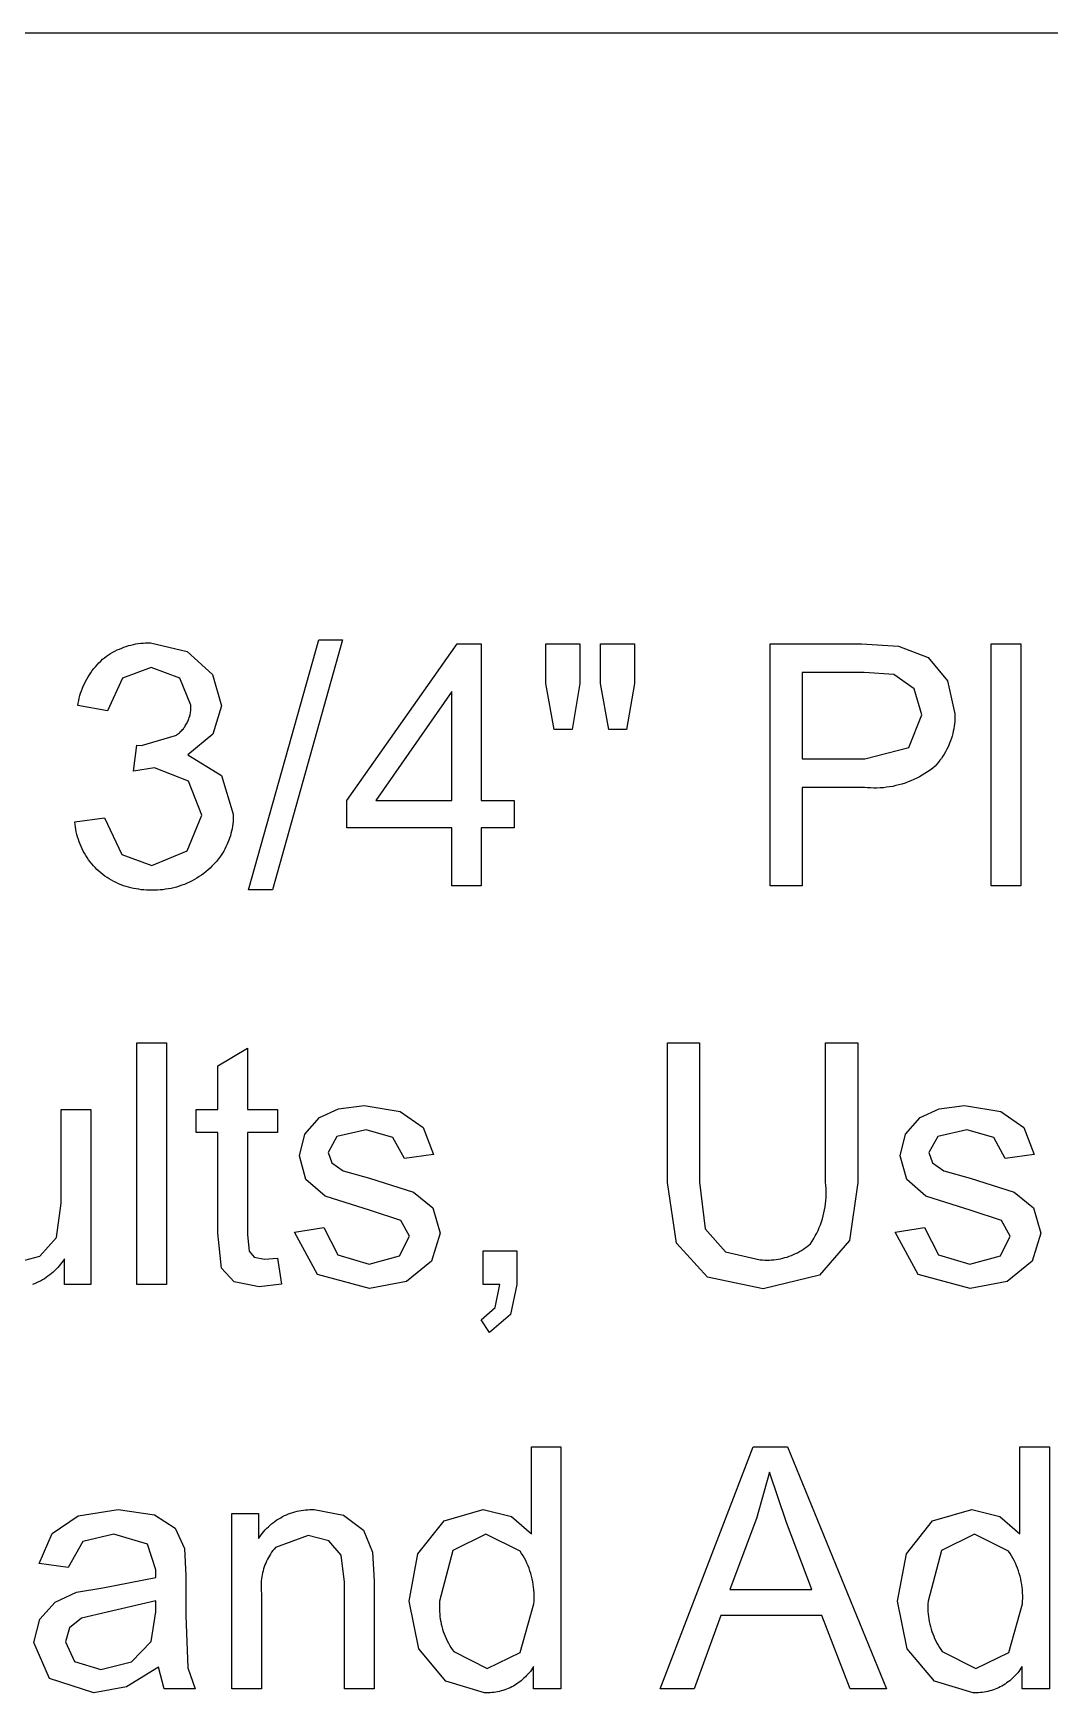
# Model space of a CAD drawing. Header units: inches. Extents: x 0 to 97, y -45 to 96.
# Drawn here: x 21.42 to 29.83, y -30.65 to -16.93 of the extents above; entities that cross this region are included whole.
import ezdxf

# ---------------------------------------------------------------- set-up
doc = ezdxf.new("R2010")
doc.units = ezdxf.units.IN
doc.header["$MEASUREMENT"] = 0
doc.layers.add('Information', color=7, linetype='Continuous', true_color=0x000000)

msp = doc.modelspace()

# ---------------------------------------------------------------- linework, layer by layer
at = {"layer": 'Information'}
for p, q in [((95.85, -16.933), (0.557, -16.933)), ((22.031, -22.082), (22.047, -22.071)), ((22.047, -22.071), (22.065, -22.06)), ((22.065, -22.06), (22.082, -22.049)), ((22.082, -22.049), (22.1, -22.04)), ((22.1, -22.04), (22.118, -22.03)), ((22.118, -22.03), (22.137, -22.022)), ((22.137, -22.022), (22.156, -22.014)), ((22.156, -22.014), (22.175, -22.007)), ((22.175, -22.007), (22.194, -22)), ((22.194, -22), (22.213, -21.994)), ((22.213, -21.994), (22.233, -21.989)), ((22.233, -21.989), (22.253, -21.984)), ((22.253, -21.984), (22.273, -21.98)), ((22.273, -21.98), (22.293, -21.977)), ((22.293, -21.977), (22.313, -21.975)), ((22.313, -21.975), (22.334, -21.973)), ((22.334, -21.973), (22.354, -21.972)), ((22.354, -21.972), (22.375, -21.971)), ((22.375, -21.971), (22.395, -21.972)), ((22.395, -21.972), (22.696, -22.042)), ((22.696, -22.042), (22.907, -22.234)), ((23.205, -24.013), (23.784, -21.946)), ((23.981, -21.946), (23.403, -24.013)), ((23.784, -21.946), (23.981, -21.946)), ((24.016, -23.275), (24.928, -21.98)), ((24.928, -21.98), (25.128, -21.98)), ((25.128, -21.98), (25.128, -23.275)), ((25.662, -22.307), (25.662, -21.98)), ((25.662, -21.98), (25.941, -21.98)), ((25.941, -21.98), (25.941, -22.307)), ((26.114, -22.307), (26.114, -21.98)), ((26.114, -21.98), (26.394, -21.98)), ((26.394, -21.98), (26.394, -22.307)), ((27.516, -23.979), (27.516, -21.98)), ((27.516, -21.98), (28.27, -21.98)), ((28.27, -21.98), (28.574, -21.999)), ((28.574, -21.999), (28.82, -22.092)), ((29.341, -23.979), (29.341, -21.98)), ((29.341, -21.98), (29.587, -21.98)), ((29.587, -21.98), (29.587, -23.979)), ((21.889, -22.235), (21.901, -22.218)), ((21.901, -22.218), (21.913, -22.201)), ((21.913, -22.201), (21.926, -22.184)), ((21.926, -22.184), (21.939, -22.168)), ((21.939, -22.168), (21.953, -22.152)), ((21.953, -22.152), (21.968, -22.137)), ((21.968, -22.137), (21.983, -22.122)), ((21.983, -22.122), (21.998, -22.107)), ((21.998, -22.107), (22.014, -22.095)), ((22.014, -22.095), (22.031, -22.082)), ((22.4, -22.174), (22.162, -22.264)), ((22.636, -22.262), (22.4, -22.174)), ((28.291, -22.216), (27.78, -22.216)), ((27.78, -22.216), (27.78, -22.93)), ((28.538, -22.234), (28.291, -22.216)), ((28.82, -22.092), (28.981, -22.285)), ((21.824, -22.367), (21.831, -22.347)), ((21.831, -22.347), (21.839, -22.328)), ((21.839, -22.328), (21.848, -22.309)), ((21.848, -22.309), (21.857, -22.29)), ((21.857, -22.29), (21.867, -22.271)), ((21.867, -22.271), (21.878, -22.253)), ((21.878, -22.253), (21.889, -22.235)), ((22.162, -22.264), (22.039, -22.533)), ((22.728, -22.486), (22.636, -22.262)), ((22.907, -22.234), (22.98, -22.491)), ((25.73, -22.688), (25.662, -22.307)), ((25.941, -22.307), (25.88, -22.688)), ((26.181, -22.688), (26.114, -22.307)), ((26.394, -22.307), (26.328, -22.688)), ((28.705, -22.351), (28.538, -22.234)), ((28.769, -22.566), (28.705, -22.351)), ((28.981, -22.285), (29.041, -22.558)), ((21.794, -22.49), (21.797, -22.469)), ((22.039, -22.533), (21.794, -22.49)), ((21.797, -22.469), (21.801, -22.448)), ((21.801, -22.448), (21.806, -22.428)), ((21.806, -22.428), (21.811, -22.407)), ((21.811, -22.407), (21.817, -22.387)), ((21.817, -22.387), (21.824, -22.367)), ((22.728, -22.495), (22.728, -22.486)), ((22.98, -22.491), (22.91, -22.727)), ((24.883, -22.374), (24.257, -23.275)), ((24.883, -23.275), (24.883, -22.374)), ((22.697, -22.633), (22.701, -22.625)), ((22.701, -22.625), (22.705, -22.616)), ((22.705, -22.616), (22.709, -22.607)), ((22.709, -22.607), (22.712, -22.598)), ((22.712, -22.598), (22.715, -22.589)), ((22.715, -22.589), (22.718, -22.58)), ((22.718, -22.58), (22.72, -22.571)), ((22.72, -22.571), (22.722, -22.562)), ((22.722, -22.562), (22.724, -22.552)), ((22.724, -22.552), (22.726, -22.543)), ((22.726, -22.543), (22.727, -22.533)), ((22.727, -22.533), (22.728, -22.524)), ((22.728, -22.505), (22.728, -22.495)), ((22.728, -22.514), (22.728, -22.505)), ((22.728, -22.524), (22.728, -22.514)), ((28.661, -22.835), (28.769, -22.566)), ((29.04, -22.62), (29.038, -22.64)), ((29.041, -22.599), (29.04, -22.62)), ((29.041, -22.558), (29.041, -22.579)), ((29.041, -22.579), (29.041, -22.599)), ((22.32, -22.82), (22.602, -22.738)), ((22.602, -22.738), (22.61, -22.733)), ((22.61, -22.733), (22.618, -22.727)), ((22.618, -22.727), (22.625, -22.721)), ((22.625, -22.721), (22.633, -22.715)), ((22.633, -22.715), (22.64, -22.709)), ((22.64, -22.709), (22.646, -22.702)), ((22.646, -22.702), (22.653, -22.695)), ((22.653, -22.695), (22.659, -22.688)), ((22.659, -22.688), (22.666, -22.681)), ((22.666, -22.681), (22.671, -22.673)), ((22.671, -22.673), (22.677, -22.666)), ((22.677, -22.666), (22.682, -22.658)), ((22.682, -22.658), (22.687, -22.65)), ((22.687, -22.65), (22.692, -22.641)), ((22.692, -22.641), (22.697, -22.633)), ((22.91, -22.727), (22.704, -22.896)), ((25.88, -22.688), (25.73, -22.688)), ((26.328, -22.688), (26.181, -22.688)), ((29.012, -22.76), (29.006, -22.78)), ((29.018, -22.741), (29.012, -22.76)), ((29.023, -22.721), (29.018, -22.741)), ((29.028, -22.701), (29.023, -22.721)), ((29.032, -22.681), (29.028, -22.701)), ((29.035, -22.66), (29.032, -22.681)), ((29.038, -22.64), (29.035, -22.66)), ((22.253, -23.032), (22.28, -22.817)), ((22.28, -22.817), (22.32, -22.82)), ((22.704, -22.896), (22.98, -23.066)), ((28.297, -22.93), (28.661, -22.835)), ((28.953, -22.891), (28.942, -22.908)), ((28.963, -22.873), (28.953, -22.891)), ((28.973, -22.855), (28.963, -22.873)), ((28.982, -22.837), (28.973, -22.855)), ((28.991, -22.818), (28.982, -22.837)), ((28.998, -22.799), (28.991, -22.818)), ((29.006, -22.78), (28.998, -22.799)), ((22.426, -23.005), (22.253, -23.032)), ((22.707, -23.115), (22.426, -23.005)), ((27.78, -22.93), (28.297, -22.93)), ((28.816, -23.037), (28.794, -23.051)), ((28.838, -23.022), (28.816, -23.037)), ((28.859, -23.006), (28.838, -23.022)), ((28.879, -22.99), (28.859, -23.006)), ((28.893, -22.974), (28.879, -22.99)), ((28.906, -22.958), (28.893, -22.974)), ((28.918, -22.942), (28.906, -22.958)), ((28.93, -22.926), (28.918, -22.942)), ((28.942, -22.908), (28.93, -22.926)), ((22.818, -23.394), (22.707, -23.115)), ((22.98, -23.066), (23.078, -23.388)), ((28.293, -23.166), (27.78, -23.166)), ((27.78, -23.166), (27.78, -23.979)), ((28.319, -23.169), (28.293, -23.166)), ((28.345, -23.17), (28.319, -23.169)), ((28.371, -23.171), (28.345, -23.17)), ((28.397, -23.171), (28.371, -23.171)), ((28.424, -23.17), (28.397, -23.171)), ((28.45, -23.168), (28.424, -23.17)), ((28.476, -23.165), (28.45, -23.168)), ((28.502, -23.161), (28.476, -23.165)), ((28.528, -23.157), (28.502, -23.161)), ((28.553, -23.151), (28.528, -23.157)), ((28.579, -23.145), (28.553, -23.151)), ((28.604, -23.138), (28.579, -23.145)), ((28.629, -23.13), (28.604, -23.138)), ((28.654, -23.121), (28.629, -23.13)), ((28.678, -23.111), (28.654, -23.121)), ((28.702, -23.101), (28.678, -23.111)), ((28.726, -23.09), (28.702, -23.101)), ((28.749, -23.078), (28.726, -23.09)), ((28.772, -23.065), (28.749, -23.078)), ((28.794, -23.051), (28.772, -23.065)), ((24.016, -23.5), (24.016, -23.275)), ((24.257, -23.275), (24.883, -23.275)), ((25.128, -23.275), (25.398, -23.275)), ((25.398, -23.275), (25.398, -23.5)), ((21.769, -23.451), (22.015, -23.418)), ((21.771, -23.472), (21.769, -23.451)), ((22.015, -23.418), (22.158, -23.719)), ((22.698, -23.691), (22.818, -23.394)), ((23.076, -23.448), (23.074, -23.468)), ((23.077, -23.428), (23.076, -23.448)), ((23.078, -23.408), (23.077, -23.428)), ((23.078, -23.388), (23.078, -23.408)), ((21.774, -23.493), (21.771, -23.472)), ((21.777, -23.514), (21.774, -23.493)), ((21.781, -23.534), (21.777, -23.514)), ((21.786, -23.555), (21.781, -23.534)), ((21.791, -23.575), (21.786, -23.555)), ((21.798, -23.595), (21.791, -23.575)), ((23.048, -23.584), (23.041, -23.603)), ((23.054, -23.565), (23.048, -23.584)), ((23.059, -23.546), (23.054, -23.565)), ((23.064, -23.527), (23.059, -23.546)), ((23.068, -23.507), (23.064, -23.527)), ((23.071, -23.487), (23.068, -23.507)), ((23.074, -23.468), (23.071, -23.487)), ((24.883, -23.5), (24.016, -23.5)), ((24.883, -23.979), (24.883, -23.5)), ((25.398, -23.5), (25.128, -23.5)), ((25.128, -23.5), (25.128, -23.979)), ((21.804, -23.615), (21.798, -23.595)), ((21.812, -23.635), (21.804, -23.615)), ((21.82, -23.654), (21.812, -23.635)), ((21.829, -23.673), (21.82, -23.654)), ((21.839, -23.692), (21.829, -23.673)), ((21.849, -23.71), (21.839, -23.692)), ((21.86, -23.729), (21.849, -23.71)), ((22.158, -23.719), (22.406, -23.811)), ((22.406, -23.811), (22.698, -23.691)), ((22.978, -23.727), (22.966, -23.743)), ((22.989, -23.71), (22.978, -23.727)), ((22.999, -23.693), (22.989, -23.71)), ((23.009, -23.675), (22.999, -23.693)), ((23.018, -23.658), (23.009, -23.675)), ((23.026, -23.64), (23.018, -23.658)), ((23.034, -23.621), (23.026, -23.64)), ((23.041, -23.603), (23.034, -23.621)), ((21.871, -23.746), (21.86, -23.729)), ((21.883, -23.763), (21.871, -23.746)), ((21.896, -23.78), (21.883, -23.763)), ((21.909, -23.797), (21.896, -23.78)), ((21.923, -23.813), (21.909, -23.797)), ((21.937, -23.828), (21.923, -23.813)), ((21.952, -23.843), (21.937, -23.828)), ((21.968, -23.857), (21.952, -23.843)), ((21.984, -23.871), (21.968, -23.857)), ((22.853, -23.862), (22.835, -23.877)), ((22.87, -23.848), (22.853, -23.862)), ((22.887, -23.832), (22.87, -23.848)), ((22.902, -23.818), (22.887, -23.832)), ((22.916, -23.804), (22.902, -23.818)), ((22.929, -23.789), (22.916, -23.804)), ((22.942, -23.774), (22.929, -23.789)), ((22.954, -23.759), (22.942, -23.774)), ((22.966, -23.743), (22.954, -23.759)), ((22.001, -23.885), (21.984, -23.871)), ((22.018, -23.898), (22.001, -23.885)), ((22.036, -23.91), (22.018, -23.898)), ((22.054, -23.921), (22.036, -23.91)), ((22.073, -23.932), (22.054, -23.921)), ((22.092, -23.943), (22.073, -23.932)), ((22.111, -23.953), (22.092, -23.943)), ((22.131, -23.962), (22.111, -23.953)), ((22.151, -23.97), (22.131, -23.962)), ((22.171, -23.978), (22.151, -23.97)), ((22.192, -23.984), (22.171, -23.978)), ((22.212, -23.991), (22.192, -23.984)), ((22.233, -23.996), (22.212, -23.991)), ((22.254, -24.001), (22.233, -23.996)), ((22.275, -24.005), (22.254, -24.001)), ((22.565, -24), (22.542, -24.005)), ((22.587, -23.995), (22.565, -24)), ((22.609, -23.989), (22.587, -23.995)), ((22.631, -23.983), (22.609, -23.989)), ((22.653, -23.975), (22.631, -23.983)), ((22.675, -23.967), (22.653, -23.975)), ((22.696, -23.958), (22.675, -23.967)), ((22.717, -23.949), (22.696, -23.958)), ((22.738, -23.938), (22.717, -23.949)), ((22.758, -23.927), (22.738, -23.938)), ((22.778, -23.916), (22.758, -23.927)), ((22.797, -23.903), (22.778, -23.916)), ((22.816, -23.89), (22.797, -23.903)), ((22.835, -23.877), (22.816, -23.89)), ((25.128, -23.979), (24.883, -23.979)), ((27.78, -23.979), (27.516, -23.979)), ((29.587, -23.979), (29.341, -23.979)), ((22.297, -24.008), (22.275, -24.005)), ((22.318, -24.011), (22.297, -24.008)), ((22.34, -24.013), (22.318, -24.011)), ((22.361, -24.014), (22.34, -24.013)), ((22.383, -24.014), (22.361, -24.014)), ((22.405, -24.014), (22.383, -24.014)), ((22.428, -24.014), (22.405, -24.014)), ((22.451, -24.014), (22.428, -24.014)), ((22.474, -24.013), (22.451, -24.014)), ((22.496, -24.011), (22.474, -24.013)), ((22.519, -24.008), (22.496, -24.011)), ((22.542, -24.005), (22.519, -24.008)), ((23.403, -24.013), (23.205, -24.013)), ((22.281, -27.274), (22.281, -25.276)), ((22.281, -25.276), (22.527, -25.276)), ((22.527, -25.276), (22.527, -27.274)), ((22.952, -25.468), (23.196, -25.321)), ((23.196, -25.321), (23.196, -25.827)), ((26.666, -26.431), (26.666, -25.276)), ((26.666, -25.276), (26.93, -25.276)), ((26.93, -25.276), (26.93, -26.429)), ((27.973, -25.276), (28.238, -25.276)), ((27.973, -26.429), (27.973, -25.276)), ((28.238, -25.276), (28.238, -26.431)), ((22.952, -25.827), (22.952, -25.468)), ((21.657, -26.602), (21.657, -25.827)), ((21.657, -25.827), (21.902, -25.827)), ((21.902, -25.827), (21.902, -27.274)), ((22.772, -26.017), (22.772, -25.827)), ((22.772, -25.827), (22.952, -25.827)), ((23.196, -25.827), (23.443, -25.827)), ((23.443, -25.827), (23.443, -26.017)), ((23.67, -26.032), (23.791, -25.895)), ((23.791, -25.895), (23.947, -25.823)), ((23.947, -25.823), (24.159, -25.794)), ((24.159, -25.794), (24.458, -25.843)), ((24.458, -25.843), (24.648, -25.976)), ((28.634, -26.032), (28.754, -25.895)), ((28.754, -25.895), (28.91, -25.823)), ((28.91, -25.823), (29.122, -25.794)), ((29.122, -25.794), (29.422, -25.843)), ((29.422, -25.843), (29.612, -25.976)), ((22.952, -26.017), (22.772, -26.017)), ((22.952, -26.85), (22.952, -26.017)), ((23.443, -26.017), (23.196, -26.017)), ((23.196, -26.017), (23.196, -26.864)), ((23.626, -26.211), (23.67, -26.032)), ((23.935, -26.052), (23.863, -26.182)), ((24.176, -25.996), (23.935, -26.052)), ((24.398, -26.058), (24.176, -25.996)), ((24.493, -26.233), (24.398, -26.058)), ((24.648, -25.976), (24.733, -26.2)), ((28.589, -26.211), (28.634, -26.032)), ((28.899, -26.052), (28.827, -26.182)), ((29.14, -25.996), (28.899, -26.052)), ((29.362, -26.058), (29.14, -25.996)), ((29.457, -26.233), (29.362, -26.058)), ((29.612, -25.976), (29.696, -26.2)), ((23.863, -26.182), (23.893, -26.268)), ((28.827, -26.182), (28.857, -26.268)), ((23.679, -26.405), (23.626, -26.211)), ((23.893, -26.268), (23.987, -26.334)), ((24.733, -26.2), (24.493, -26.233)), ((28.643, -26.405), (28.589, -26.211)), ((28.857, -26.268), (28.951, -26.334)), ((29.696, -26.2), (29.457, -26.233)), ((23.838, -26.543), (23.679, -26.405)), ((23.987, -26.334), (24.204, -26.396)), ((24.204, -26.396), (24.567, -26.51)), ((26.742, -26.932), (26.666, -26.431)), ((26.93, -26.429), (26.979, -26.813)), ((27.976, -26.455), (27.973, -26.429)), ((27.977, -26.48), (27.976, -26.455)), ((28.238, -26.431), (28.17, -26.909)), ((28.801, -26.543), (28.643, -26.405)), ((28.951, -26.334), (29.167, -26.396)), ((29.167, -26.396), (29.531, -26.51)), ((21.617, -26.885), (21.657, -26.602)), ((24.212, -26.661), (23.838, -26.543)), ((24.567, -26.51), (24.728, -26.639)), ((27.969, -26.632), (27.972, -26.607)), ((27.972, -26.607), (27.975, -26.582)), ((27.975, -26.582), (27.977, -26.556)), ((27.978, -26.505), (27.977, -26.48)), ((27.977, -26.556), (27.978, -26.531)), ((27.978, -26.531), (27.978, -26.505)), ((29.176, -26.661), (28.801, -26.543)), ((29.531, -26.51), (29.692, -26.639)), ((24.463, -26.744), (24.212, -26.661)), ((24.535, -26.875), (24.463, -26.744)), ((24.728, -26.639), (24.787, -26.849)), ((27.939, -26.756), (27.946, -26.731)), ((27.946, -26.731), (27.953, -26.707)), ((27.953, -26.707), (27.959, -26.682)), ((27.959, -26.682), (27.964, -26.657)), ((27.964, -26.657), (27.969, -26.632)), ((29.427, -26.744), (29.176, -26.661)), ((29.499, -26.875), (29.427, -26.744)), ((29.692, -26.639), (29.751, -26.849)), ((22.982, -27.14), (22.952, -26.85)), ((23.196, -26.864), (23.209, -26.999)), ((23.585, -26.842), (23.827, -26.804)), ((23.773, -27.19), (23.585, -26.842)), ((23.827, -26.804), (23.941, -27.028)), ((24.453, -27.037), (24.535, -26.875)), ((24.787, -26.849), (24.716, -27.08)), ((26.979, -26.813), (27.145, -27.003)), ((27.876, -26.894), (27.888, -26.872)), ((27.888, -26.872), (27.9, -26.85)), ((27.9, -26.85), (27.911, -26.827)), ((27.911, -26.827), (27.921, -26.803)), ((27.921, -26.803), (27.93, -26.78)), ((27.93, -26.78), (27.939, -26.756)), ((28.549, -26.842), (28.791, -26.804)), ((28.737, -27.19), (28.549, -26.842)), ((28.791, -26.804), (28.905, -27.028)), ((29.417, -27.037), (29.499, -26.875)), ((29.751, -26.849), (29.679, -27.08)), ((21.48, -27.039), (21.617, -26.885)), ((23.209, -26.999), (23.251, -27.047)), ((25.143, -27.274), (25.143, -26.995)), ((25.143, -26.995), (25.422, -26.995)), ((25.422, -26.995), (25.422, -27.274)), ((26.997, -27.212), (26.742, -26.932)), ((27.145, -27.003), (27.433, -27.07)), ((27.724, -27.019), (27.741, -27.011)), ((27.741, -27.011), (27.758, -27.002)), ((27.758, -27.002), (27.774, -26.993)), ((27.774, -26.993), (27.79, -26.983)), ((27.79, -26.983), (27.805, -26.972)), ((27.805, -26.972), (27.82, -26.961)), ((27.82, -26.961), (27.835, -26.95)), ((27.835, -26.95), (27.849, -26.938)), ((27.849, -26.938), (27.863, -26.916)), ((27.863, -26.916), (27.876, -26.894)), ((28.17, -26.909), (27.923, -27.197)), ((21.272, -27.096), (21.48, -27.039)), ((21.615, -27.147), (21.602, -27.16)), ((21.628, -27.134), (21.615, -27.147)), ((21.64, -27.12), (21.628, -27.134)), ((21.651, -27.106), (21.64, -27.12)), ((21.662, -27.092), (21.651, -27.106)), ((21.673, -27.077), (21.662, -27.092)), ((21.683, -27.062), (21.673, -27.077)), ((21.683, -27.274), (21.683, -27.062)), ((23.086, -27.251), (22.982, -27.14)), ((23.251, -27.047), (23.335, -27.064)), ((23.335, -27.064), (23.443, -27.055)), ((23.443, -27.055), (23.478, -27.272)), ((23.941, -27.028), (24.202, -27.105)), ((24.202, -27.105), (24.453, -27.037)), ((24.716, -27.08), (24.509, -27.248)), ((27.433, -27.07), (27.452, -27.071)), ((27.452, -27.071), (27.471, -27.072)), ((27.471, -27.072), (27.489, -27.073)), ((27.489, -27.073), (27.508, -27.072)), ((27.508, -27.072), (27.527, -27.071)), ((27.527, -27.071), (27.545, -27.07)), ((27.545, -27.07), (27.564, -27.067)), ((27.564, -27.067), (27.582, -27.064)), ((27.582, -27.064), (27.601, -27.061)), ((27.601, -27.061), (27.619, -27.057)), ((27.619, -27.057), (27.637, -27.052)), ((27.637, -27.052), (27.655, -27.047)), ((27.655, -27.047), (27.673, -27.041)), ((27.673, -27.041), (27.69, -27.034)), ((27.69, -27.034), (27.707, -27.027)), ((27.707, -27.027), (27.724, -27.019)), ((28.905, -27.028), (29.166, -27.105)), ((29.166, -27.105), (29.417, -27.037)), ((29.679, -27.08), (29.473, -27.248)), ((21.436, -27.268), (21.419, -27.275)), ((21.453, -27.261), (21.436, -27.268)), ((21.469, -27.253), (21.453, -27.261)), ((21.485, -27.245), (21.469, -27.253)), ((21.501, -27.236), (21.485, -27.245)), ((21.517, -27.227), (21.501, -27.236)), ((21.532, -27.217), (21.517, -27.227)), ((21.547, -27.206), (21.532, -27.217)), ((21.561, -27.195), (21.547, -27.206)), ((21.575, -27.184), (21.561, -27.195)), ((21.589, -27.172), (21.575, -27.184)), ((21.602, -27.16), (21.589, -27.172)), ((21.902, -27.274), (21.683, -27.274)), ((22.527, -27.274), (22.281, -27.274)), ((23.293, -27.294), (23.086, -27.251)), ((23.478, -27.272), (23.293, -27.294)), ((24.204, -27.307), (23.773, -27.19)), ((24.509, -27.248), (24.204, -27.307)), ((25.282, -27.274), (25.143, -27.274)), ((25.241, -27.465), (25.282, -27.274)), ((25.422, -27.274), (25.368, -27.523)), ((27.457, -27.309), (26.997, -27.212)), ((27.923, -27.197), (27.457, -27.309)), ((29.167, -27.307), (28.737, -27.19)), ((29.473, -27.248), (29.167, -27.307)), ((25.127, -27.565), (25.241, -27.465)), ((25.195, -27.67), (25.127, -27.565)), ((25.368, -27.523), (25.195, -27.67)), ((25.542, -29.333), (25.542, -28.616)), ((25.542, -28.616), (25.786, -28.616)), ((25.786, -28.616), (25.786, -30.615)), ((26.606, -30.615), (27.373, -28.616)), ((27.373, -28.616), (27.658, -28.616)), ((27.658, -28.616), (28.476, -30.615)), ((29.579, -29.333), (29.579, -28.616)), ((29.579, -28.616), (29.823, -28.616)), ((29.823, -28.616), (29.823, -30.615)), ((27.51, -28.826), (27.402, -29.208)), ((27.651, -29.241), (27.51, -28.826)), ((21.581, -29.331), (21.797, -29.186)), ((21.797, -29.186), (22.126, -29.134)), ((22.126, -29.134), (22.427, -29.178)), ((22.427, -29.178), (22.598, -29.288)), ((23.067, -30.615), (23.067, -29.167)), ((23.067, -29.167), (23.287, -29.167)), ((23.287, -29.167), (23.287, -29.373)), ((23.439, -29.22), (23.454, -29.21)), ((23.454, -29.21), (23.47, -29.201)), ((23.47, -29.201), (23.486, -29.192)), ((23.486, -29.192), (23.502, -29.184)), ((23.502, -29.184), (23.519, -29.177)), ((23.519, -29.177), (23.535, -29.17)), ((23.535, -29.17), (23.552, -29.163)), ((23.552, -29.163), (23.57, -29.158)), ((23.57, -29.158), (23.587, -29.153)), ((23.587, -29.153), (23.605, -29.148)), ((23.605, -29.148), (23.622, -29.144)), ((23.622, -29.144), (23.64, -29.141)), ((23.64, -29.141), (23.658, -29.138)), ((23.658, -29.138), (23.676, -29.136)), ((23.676, -29.136), (23.694, -29.135)), ((23.694, -29.135), (23.712, -29.134)), ((23.712, -29.134), (23.73, -29.134)), ((23.73, -29.134), (23.748, -29.134)), ((23.748, -29.134), (23.989, -29.181)), ((23.989, -29.181), (24.153, -29.305)), ((24.82, -29.228), (25.143, -29.134)), ((25.143, -29.134), (25.376, -29.19)), ((25.376, -29.19), (25.542, -29.333)), ((27.402, -29.208), (27.182, -29.794)), ((28.857, -29.228), (29.18, -29.134)), ((29.18, -29.134), (29.413, -29.19)), ((29.413, -29.19), (29.579, -29.333)), ((21.473, -29.58), (21.581, -29.331)), ((22.09, -29.338), (21.835, -29.398)), ((22.37, -29.421), (22.09, -29.338)), ((22.598, -29.288), (22.674, -29.455)), ((23.298, -29.358), (23.308, -29.343)), ((23.308, -29.343), (23.319, -29.329)), ((23.319, -29.329), (23.331, -29.315)), ((23.331, -29.315), (23.343, -29.301)), ((23.343, -29.301), (23.355, -29.288)), ((23.355, -29.288), (23.368, -29.276)), ((23.368, -29.276), (23.382, -29.264)), ((23.382, -29.264), (23.395, -29.252)), ((23.395, -29.252), (23.41, -29.241)), ((23.41, -29.241), (23.424, -29.23)), ((23.424, -29.23), (23.439, -29.22)), ((23.696, -29.347), (23.426, -29.447)), ((23.868, -29.391), (23.696, -29.347)), ((24.153, -29.305), (24.23, -29.486)), ((24.603, -29.499), (24.82, -29.228)), ((25.166, -29.338), (24.893, -29.471)), ((25.448, -29.477), (25.166, -29.338)), ((27.86, -29.794), (27.651, -29.241)), ((28.64, -29.499), (28.857, -29.228)), ((29.203, -29.338), (28.93, -29.471)), ((29.485, -29.477), (29.203, -29.338)), ((21.835, -29.398), (21.713, -29.613)), ((22.439, -29.632), (22.37, -29.421)), ((22.674, -29.455), (22.686, -29.681)), ((23.287, -29.373), (23.298, -29.358)), ((23.395, -29.487), (23.386, -29.501)), ((23.405, -29.473), (23.395, -29.487)), ((23.415, -29.46), (23.405, -29.473)), ((23.426, -29.447), (23.415, -29.46)), ((23.969, -29.51), (23.868, -29.391)), ((24.23, -29.486), (24.243, -29.725)), ((24.893, -29.471), (24.783, -29.892)), ((25.461, -29.496), (25.448, -29.477)), ((28.93, -29.471), (28.82, -29.892)), ((29.498, -29.496), (29.485, -29.477)), ((21.713, -29.613), (21.473, -29.58)), ((23.329, -29.623), (23.325, -29.64)), ((23.334, -29.607), (23.329, -29.623)), ((23.34, -29.591), (23.334, -29.607)), ((23.346, -29.576), (23.34, -29.591)), ((23.353, -29.56), (23.346, -29.576)), ((23.361, -29.545), (23.353, -29.56)), ((23.368, -29.53), (23.361, -29.545)), ((23.377, -29.515), (23.368, -29.53)), ((23.386, -29.501), (23.377, -29.515)), ((23.998, -29.734), (23.969, -29.51)), ((24.531, -29.892), (24.603, -29.499)), ((25.473, -29.516), (25.461, -29.496)), ((25.484, -29.536), (25.473, -29.516)), ((25.495, -29.556), (25.484, -29.536)), ((25.504, -29.577), (25.495, -29.556)), ((25.514, -29.598), (25.504, -29.577)), ((25.522, -29.619), (25.514, -29.598)), ((25.53, -29.641), (25.522, -29.619)), ((28.568, -29.892), (28.64, -29.499)), ((29.51, -29.516), (29.498, -29.496)), ((29.521, -29.536), (29.51, -29.516)), ((29.531, -29.556), (29.521, -29.536)), ((29.541, -29.577), (29.531, -29.556)), ((29.55, -29.598), (29.541, -29.577)), ((29.559, -29.619), (29.55, -29.598)), ((29.566, -29.641), (29.559, -29.619)), ((22, -29.781), (22.438, -29.696)), ((22.438, -29.696), (22.439, -29.632)), ((22.686, -29.681), (22.686, -30.008)), ((23.31, -29.723), (23.309, -29.74)), ((23.309, -29.74), (23.309, -29.757)), ((23.309, -29.757), (23.309, -29.774)), ((23.312, -29.706), (23.31, -29.723)), ((23.314, -29.689), (23.312, -29.706)), ((23.317, -29.673), (23.314, -29.689)), ((23.321, -29.656), (23.317, -29.673)), ((23.325, -29.64), (23.321, -29.656)), ((23.998, -30.615), (23.998, -29.734)), ((24.243, -29.725), (24.243, -30.615)), ((25.537, -29.663), (25.53, -29.641)), ((25.543, -29.685), (25.537, -29.663)), ((25.548, -29.707), (25.543, -29.685)), ((25.553, -29.73), (25.548, -29.707)), ((25.557, -29.752), (25.553, -29.73)), ((25.56, -29.775), (25.557, -29.752)), ((29.573, -29.663), (29.566, -29.641)), ((29.58, -29.685), (29.573, -29.663)), ((29.585, -29.707), (29.58, -29.685)), ((29.59, -29.73), (29.585, -29.707)), ((29.594, -29.752), (29.59, -29.73)), ((29.597, -29.775), (29.594, -29.752)), ((21.479, -30.039), (21.606, -29.898)), ((21.606, -29.898), (21.782, -29.817)), ((21.782, -29.817), (22, -29.781)), ((22.438, -29.888), (22.037, -29.981)), ((22.438, -29.978), (22.438, -29.888)), ((23.309, -29.774), (23.309, -29.791)), ((23.309, -29.791), (23.31, -29.807)), ((23.31, -29.807), (23.312, -29.824)), ((23.312, -29.824), (23.312, -30.615)), ((24.611, -30.286), (24.531, -29.892)), ((24.783, -29.892), (24.782, -29.913)), ((25.562, -29.798), (25.56, -29.775)), ((25.564, -29.821), (25.562, -29.798)), ((25.563, -29.913), (25.564, -29.89)), ((25.565, -29.844), (25.564, -29.821)), ((25.564, -29.89), (25.565, -29.867)), ((25.565, -29.867), (25.565, -29.844)), ((27.182, -29.794), (27.86, -29.794)), ((28.647, -30.286), (28.568, -29.892)), ((28.82, -29.892), (28.819, -29.913)), ((29.599, -29.798), (29.597, -29.775)), ((29.601, -29.821), (29.599, -29.798)), ((29.6, -29.913), (29.601, -29.89)), ((29.602, -29.844), (29.601, -29.821)), ((29.601, -29.89), (29.602, -29.867)), ((29.602, -29.867), (29.602, -29.844)), ((21.823, -30.03), (21.726, -30.11)), ((22.037, -29.981), (21.823, -30.03)), ((22.399, -30.224), (22.438, -29.978)), ((22.686, -30.008), (22.702, -30.441)), ((24.782, -29.913), (24.781, -29.934)), ((24.781, -29.934), (24.781, -29.955)), ((24.781, -29.955), (24.782, -29.976)), ((24.782, -29.976), (24.784, -29.997)), ((24.784, -29.997), (24.786, -30.018)), ((24.786, -30.018), (24.789, -30.039)), ((25.45, -30.314), (25.563, -29.913)), ((27.106, -30.01), (26.887, -30.615)), ((27.942, -30.01), (27.106, -30.01)), ((28.175, -30.615), (27.942, -30.01)), ((28.819, -29.913), (28.818, -29.934)), ((28.818, -29.934), (28.818, -29.955)), ((28.818, -29.955), (28.819, -29.976)), ((28.819, -29.976), (28.821, -29.997)), ((28.821, -29.997), (28.823, -30.018)), ((28.823, -30.018), (28.826, -30.039)), ((29.487, -30.314), (29.6, -29.913)), ((21.431, -30.233), (21.479, -30.039)), ((21.726, -30.11), (21.692, -30.226)), ((24.789, -30.039), (24.793, -30.06)), ((24.793, -30.06), (24.797, -30.08)), ((24.797, -30.08), (24.802, -30.101)), ((24.802, -30.101), (24.808, -30.121)), ((24.808, -30.121), (24.814, -30.141)), ((24.814, -30.141), (24.821, -30.161)), ((24.821, -30.161), (24.829, -30.18)), ((28.826, -30.039), (28.83, -30.06)), ((28.83, -30.06), (28.834, -30.08)), ((28.834, -30.08), (28.839, -30.101)), ((28.839, -30.101), (28.845, -30.121)), ((28.845, -30.121), (28.851, -30.141)), ((28.851, -30.141), (28.858, -30.161)), ((28.858, -30.161), (28.866, -30.18)), ((21.559, -30.531), (21.431, -30.233)), ((21.692, -30.226), (21.767, -30.39)), ((22.236, -30.393), (22.399, -30.224)), ((24.836, -30.552), (24.611, -30.286)), ((24.829, -30.18), (24.837, -30.199)), ((24.837, -30.199), (24.846, -30.218)), ((24.846, -30.218), (24.856, -30.237)), ((24.856, -30.237), (24.866, -30.255)), ((24.866, -30.255), (24.877, -30.273)), ((24.877, -30.273), (24.888, -30.291)), ((24.888, -30.291), (24.9, -30.308)), ((24.9, -30.308), (25.177, -30.446)), ((28.872, -30.552), (28.647, -30.286)), ((28.866, -30.18), (28.874, -30.199)), ((28.874, -30.199), (28.883, -30.218)), ((28.883, -30.218), (28.893, -30.237)), ((28.893, -30.237), (28.903, -30.255)), ((28.903, -30.255), (28.914, -30.273)), ((28.914, -30.273), (28.925, -30.291)), ((28.925, -30.291), (28.937, -30.308)), ((28.937, -30.308), (29.214, -30.446)), ((21.767, -30.39), (21.984, -30.455)), ((21.984, -30.455), (22.236, -30.393)), ((22.459, -30.436), (22.196, -30.6)), ((22.508, -30.615), (22.459, -30.436)), ((22.702, -30.441), (22.764, -30.615)), ((25.177, -30.446), (25.45, -30.314)), ((25.55, -30.445), (25.542, -30.458)), ((25.559, -30.432), (25.55, -30.445)), ((25.559, -30.615), (25.559, -30.432)), ((29.214, -30.446), (29.487, -30.314)), ((29.587, -30.445), (29.579, -30.458)), ((29.596, -30.432), (29.587, -30.445)), ((29.596, -30.615), (29.596, -30.432)), ((21.926, -30.648), (21.559, -30.531)), ((25.154, -30.648), (24.836, -30.552)), ((25.406, -30.584), (25.393, -30.592)), ((25.419, -30.576), (25.406, -30.584)), ((25.432, -30.567), (25.419, -30.576)), ((25.445, -30.558), (25.432, -30.567)), ((25.457, -30.548), (25.445, -30.558)), ((25.469, -30.538), (25.457, -30.548)), ((25.48, -30.528), (25.469, -30.538)), ((25.492, -30.517), (25.48, -30.528)), ((25.502, -30.506), (25.492, -30.517)), ((25.513, -30.495), (25.502, -30.506)), ((25.523, -30.483), (25.513, -30.495)), ((25.533, -30.471), (25.523, -30.483)), ((25.542, -30.458), (25.533, -30.471)), ((29.191, -30.648), (28.872, -30.552)), ((29.443, -30.584), (29.429, -30.592)), ((29.456, -30.576), (29.443, -30.584)), ((29.469, -30.567), (29.456, -30.576)), ((29.481, -30.558), (29.469, -30.567)), ((29.494, -30.548), (29.481, -30.558)), ((29.506, -30.538), (29.494, -30.548)), ((29.517, -30.528), (29.506, -30.538)), ((29.528, -30.517), (29.517, -30.528)), ((29.539, -30.506), (29.528, -30.517)), ((29.55, -30.495), (29.539, -30.506)), ((29.56, -30.483), (29.55, -30.495)), ((29.569, -30.471), (29.56, -30.483)), ((29.579, -30.458), (29.569, -30.471)), ((22.196, -30.6), (21.926, -30.648)), ((22.764, -30.615), (22.508, -30.615)), ((23.312, -30.615), (23.067, -30.615)), ((24.243, -30.615), (23.998, -30.615)), ((25.169, -30.648), (25.154, -30.648)), ((25.185, -30.648), (25.169, -30.648)), ((25.2, -30.647), (25.185, -30.648)), ((25.216, -30.646), (25.2, -30.647)), ((25.231, -30.645), (25.216, -30.646)), ((25.247, -30.642), (25.231, -30.645)), ((25.262, -30.64), (25.247, -30.642)), ((25.277, -30.636), (25.262, -30.64)), ((25.292, -30.632), (25.277, -30.636)), ((25.307, -30.628), (25.292, -30.632)), ((25.322, -30.623), (25.307, -30.628)), ((25.336, -30.618), (25.322, -30.623)), ((25.351, -30.612), (25.336, -30.618)), ((25.365, -30.606), (25.351, -30.612)), ((25.379, -30.599), (25.365, -30.606)), ((25.393, -30.592), (25.379, -30.599)), ((25.786, -30.615), (25.559, -30.615)), ((26.887, -30.615), (26.606, -30.615)), ((28.476, -30.615), (28.175, -30.615)), ((29.206, -30.648), (29.191, -30.648)), ((29.222, -30.648), (29.206, -30.648)), ((29.237, -30.647), (29.222, -30.648)), ((29.253, -30.646), (29.237, -30.647)), ((29.268, -30.645), (29.253, -30.646)), ((29.283, -30.642), (29.268, -30.645)), ((29.299, -30.64), (29.283, -30.642)), ((29.314, -30.636), (29.299, -30.64)), ((29.329, -30.632), (29.314, -30.636)), ((29.344, -30.628), (29.329, -30.632)), ((29.359, -30.623), (29.344, -30.628)), ((29.373, -30.618), (29.359, -30.623)), ((29.388, -30.612), (29.373, -30.618)), ((29.402, -30.606), (29.388, -30.612)), ((29.416, -30.599), (29.402, -30.606)), ((29.429, -30.592), (29.416, -30.599)), ((29.823, -30.615), (29.596, -30.615))]:
    msp.add_line(p, q, dxfattribs=at)

doc.saveas('drawing.dxf')
